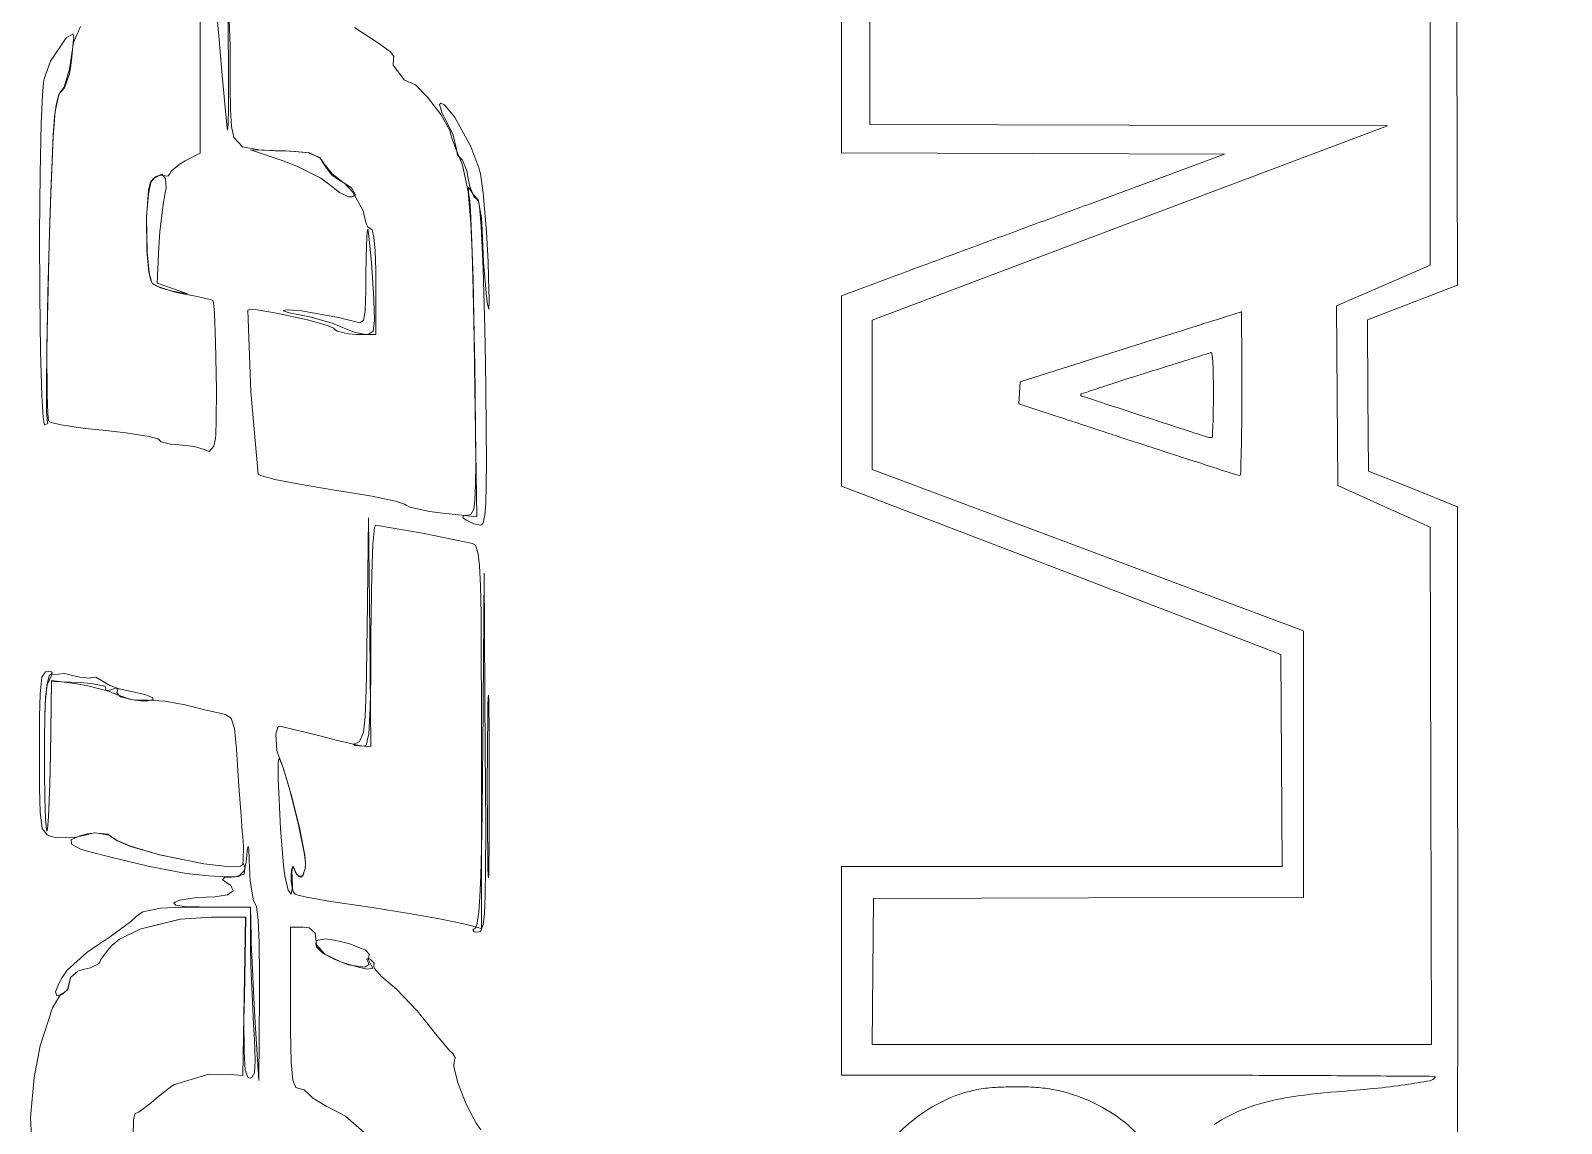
# Model space of a CAD drawing. Header units: millimetres. Extents: x 0 to 610, y 0 to 514.
# Drawn here: x 556.47 to 585.91, y 302.71 to 323.72 of the extents above; entities that cross this region are included whole.
import ezdxf

# ---------------------------------------------------------------- set-up
doc = ezdxf.new("R2010")
doc.units = ezdxf.units.MM
doc.header["$LTSCALE"] = 0.05
doc.layers.get('0').update_dxf_attribs({"plot": 0})
doc.layers.add('ETCH', color=5, linetype='Continuous', lineweight=0)

# ---------------------------------------------------------------- blocks, each defined once
blk = doc.blocks.new('ImageToStl.com_thorlabs')
for points in [[(1384.332202, 266), (1319.01176, 266), (1318.75588, 185.145414), (1318.5, 104.290827), (1297.072571, 162.395414, 0.000072), (1288.249854, 186.30928, 0.000073), (1279.459331, 210.11459, 0.000071), (1271.803826, 230.827824, 0.0003), (1267.202186, 243.25), (1258.759229, 266), (1218.629615, 265.995579), (1178.5, 265.991158), (1142.968046, 173.245579), (1107.436092, 80.5), (1062.718046, 80.239705), (1018, 79.97941), (1018, 172.989705), (1018, 266), (974, 266), (930, 266), (930, 140.440983, -0.00062), (929.940342, 92.330218, -0.001041), (929.755995, 51.915731, -0.000051), (929.51092, 15.58425, -0.585085), (929.169344, 15.395339, -0.213433), (927.682906, 17.583676, -0.00733), (925.979841, 28.040334, -0.012069), (924.367633, 41.118754, -0.006866), (923.017916, 57, 0.024435), (920.407686, 78.66344, 0.046453), (915.870394, 95.609567, 0.057801), (909.210643, 108.722591, 0.075139)], [(902.810376, 138.711175, 0.055434), (912.510229, 149.644891, 0.054084), (919.776764, 162.732209, 0.055003), (924.017286, 177, 0.031255), (924.91493, 184.669543, 0.017197), (925.100457, 194.11893, 0.017187), (924.643017, 203.422336, 0.036006), (923.521713, 210.575916, 0.052131), (919.642618, 221.840941, 0.045117), (913.363266, 232.657741, 0.044801), (905.191814, 242.248027, 0.049571)], [(867.313188, 6.210015, 0.000252), (900.935727, 6.026217, 0.001217), (950.704577, 5.900412, 0.000178), (1051.647442, 5.926897), (1169.794883, 6), (1177.29589, 24.75), (1184.796896, 43.5), (1216.69016, 43.763578), (1248.583423, 44.027157), (1255.926404, 24.987456), (1263.269385, 5.947754), (1369.384692, 6.22875), (1475.5, 6.509745)], [(1440.958398, 17.597856, -0.000681), (1369.124414, 17.5), (1271.748829, 17.5), (1263.124414, 37.257969), (1254.5, 57.015938), (1216.592733, 56.757969), (1178.685466, 56.5), (1169.897977, 37), (1161.110488, 17.5), (1052.055244, 17.245576), (943, 16.991153), (943, 135.010028), (943, 253.028904), (973.75, 252.764452), (1004.5, 252.5), (1004.755289, 161.75), (1005.010578, 71), (1061.255289, 71.016218), (1117.5, 71.032437), (1151.5, 162), (1185.5, 252.967563), (1217, 252.966756), (1248.5, 252.965948), (1289.5, 144.232974), (1330.5, 35.5), (1330.754424, 144.75), (1331.008847, 254), (1391.254424, 253.982671, -0.001516)]]:
    blk.add_lwpolyline(points, format="xyb")
for points in [[(1208.160676, 175.800711, 0.000531), (1198.446152, 146.197955, 0.000885), (1190.338305, 121.252944, 0.000103), (1183.184573, 99.094604, 0.078178), (1183, 97.921351, 0.40537), (1183.38987, 97.519491, 0.000897), (1192.611252, 97.256676, 0.004461), (1203.582707, 97.061616, 0.002214), (1217.5, 97, 0.000679), (1230.72701, 97.017963, 0.001134), (1241.856826, 97.073437, 0.000052), (1251.879491, 97.147176, 0.447345), (1251.970048, 97.25, 0.046729), (1251.926719, 97.450694, 0.000005), (1247.61855, 111.085938, 0.000149), (1242.853055, 126.15243, 0.00009), (1237.1985, 144), (1222.456905, 190.5), (1217.828352, 190.800711), (1213.199799, 191.101422)], [(1225.983725, 138.25, 0.000157), (1229.216377, 127.906679, 0.000244), (1232.010812, 118.990625, 0.000067), (1234.452031, 111.218507, 0.00842), (1234.774399, 110.25, -0.470372), (1234.383042, 109.598855, -0.019917), (1231.338645, 109.261189, -0.014782), (1226.265221, 109.0527, -0.002877), (1217.106989, 109, -0.003882), (1210.162007, 109.053916, -0.006451), (1204.310514, 109.220313, -0.001668), (1199.272899, 109.445479, -0.389193), (1198.971357, 109.75, -0.088496), (1199.274729, 111.92861, -0.000289), (1207.76989, 137.957859, -0.000106), (1216.48892, 164.601561, -0.32428), (1217.038662, 165, -0.322103), (1217.351954, 164.774812, -0.000414), (1219.911286, 157.142188, -0.00313), (1222.73898, 148.506649, -0.001895)]]:
    blk.add_lwpolyline(points, format="xyb", close=True)
blk = doc.blocks.new('talmolder-cropped')
for p, q in [((612.788791, 93.99104), (624.128498, 94.513776)), ((624.128498, 94.513776), (632.124856, 93.817756)), ((632.124856, 93.817756), (638.428741, 92.607449)), ((638.428741, 92.607449), (645.952564, 90.190628)), ((680.394419, 91.199086), (681.622094, 92.184518)), ((681.370242, 91.377027), (683.546837, 91.549578)), ((683.550892, 91.549578), (681.370725, 91.377027)), ((681.622094, 92.184518), (684.891125, 92.633755)), ((683.546837, 91.549578), (687.625188, 91.680242)), ((687.635642, 91.680242), (683.550892, 91.549578)), ((684.891125, 92.633755), (689.604622, 92.74552)), ((687.625188, 91.680242), (693.110592, 91.753168)), ((693.129496, 91.753168), (687.635642, 91.680242)), ((689.604622, 92.74552), (694.18322, 92.762179)), ((693.110592, 91.753168), (696.226345, 91.763027)), ((696.25, 91.763027), (693.129496, 91.753168)), ((694.18322, 92.762179), (696.975249, 92.763027)), ((696.226345, 91.763027), (699.23207, 91.759965)), ((700.236618, 91.747253), (696.25, 91.763027)), ((696.975249, 92.763027), (699.565258, 92.76092)), ((699.23207, 91.759965), (704.158251, 91.711643)), ((699.565258, 92.76092), (703.883829, 92.738393)), ((706.309178, 91.611401), (700.236618, 91.747253)), ((703.883829, 92.738393), (708.466634, 92.630439)), ((704.158251, 91.711643), (707.780107, 91.5541)), ((710.123849, 91.315005), (706.309178, 91.611401)), ((707.780107, 91.5541), (710.268884, 91.223791)), ((708.466634, 92.630439), (711.763585, 92.268609)), ((711.763585, 92.268609), (712.856425, 91.546778)), ((712.856425, 91.546778), (712.921053, 91.013027)), ((762, 91.70401), (762.178714, 91.821891)), ((762.264187, 91.119356), (762, 91.70401)), ((762.178714, 91.821891), (763.543701, 92.036788)), ((763.543701, 92.036788), (767.786478, 92.306367)), ((767.786478, 92.306367), (776.635308, 92.56561)), ((776.635308, 92.56561), (787.86625, 92.707975)), ((787.86625, 92.707975), (800.098594, 92.730877)), ((800.098594, 92.730877), (811.951628, 92.63173)), ((811.951628, 92.63173), (822.04464, 92.40795)), ((822.04464, 92.40795), (827.6288, 92.15677)), ((827.6288, 92.15677), (830.082446, 91.949022)), ((830.082446, 91.949022), (830.86381, 91.832938)), ((830.86381, 91.832938), (834.342374, 90.523175)), ((645.952564, 90.190628), (648.631424, 88.551394)), ((648.350312, 89.318332), (649.159936, 89.578354)), ((648.638374, 88.263027), (648.350312, 89.318332)), ((648.631424, 88.551394), (649, 87.819257)), ((649.159936, 89.578354), (650.803933, 88.868551)), ((650.803933, 88.868551), (652.028289, 88.248398)), ((679.775693, 89.184426), (680.067084, 90.439471)), ((679.888549, 85.866431), (679.775693, 89.184426)), ((680.067084, 90.439471), (680.394419, 91.199086)), ((681.370725, 91.377027), (681.149698, 91.279996)), ((681.149698, 91.279996), (681.370242, 91.377027)), ((681.149698, 91.279996), (681.545229, 91.178629)), ((681.547785, 91.178591), (681.149698, 91.279996)), ((681.545229, 91.178629), (683.925828, 90.973999)), ((683.947291, 90.973687), (681.547785, 91.178591)), ((683.925828, 90.973999), (690.541064, 90.705106)), ((690.617671, 90.703993), (683.947291, 90.973687)), ((690.541064, 90.705106), (696.257831, 90.584493)), ((696.383063, 90.582674), (690.617671, 90.703993)), ((696.257831, 90.584493), (710.882935, 90.372021)), ((711.133398, 90.368382), (696.383063, 90.582674)), ((712.012245, 90.832298), (710.123849, 91.315005)), ((710.268884, 91.223791), (712.252124, 90.265385)), ((710.44945, 85.315704), (711.133398, 90.368382)), ((710.882935, 90.372021), (710.691467, 84.675101)), ((712.337719, 90.513027), (712.012245, 90.832298)), ((712.252124, 90.265385), (712.528949, 87.789734)), ((712.549351, 90.129106), (712.337719, 90.513027)), ((712.852383, 90.388847), (712.549351, 90.129106)), ((712.921053, 91.013027), (712.852383, 90.388847)), ((761.255808, 83.646239), (761.98118, 88.526884)), ((761.98118, 88.526884), (762.449328, 90.419751)), ((762.899361, 91.200828), (762.264187, 91.119356)), ((762.449328, 90.419751), (762.656465, 90.819492)), ((762.656465, 90.819492), (762.902988, 90.9231)), ((763.155215, 91.252867), (762.899361, 91.200828)), ((762.902988, 90.9231), (764.195144, 91.090427)), ((764.595495, 91.325757), (763.155215, 91.252867)), ((764.195144, 91.090427), (768.038596, 91.24153)), ((768.826967, 91.359641), (764.595495, 91.325757)), ((768.038596, 91.24153), (776.460422, 91.256098)), ((777.633841, 91.271034), (768.826967, 91.359641)), ((776.460422, 91.256098), (788.288477, 91.056435)), ((789.078509, 91.03938), (777.633841, 91.271034)), ((788.288477, 91.056435), (795.356422, 90.876053)), ((795.45618, 90.87327), (789.078509, 91.03938)), ((795.356422, 90.876053), (800.035218, 90.742335)), ((800.234016, 90.737006), (795.45618, 90.87327)), ((800.035218, 90.742335), (808.046286, 90.490472)), ((808.360944, 90.483068), (800.234016, 90.737006)), ((808.046286, 90.490472), (814.415203, 90.248309)), ((814.756661, 90.24098), (808.360944, 90.483068)), ((814.415203, 90.248309), (819.325822, 90.00257)), ((819.629708, 89.995214), (814.756661, 90.24098)), ((819.325822, 90.00257), (824.35963, 89.598208)), ((823.188623, 89.730245), (819.629708, 89.995214)), ((825.641945, 89.430547), (823.188623, 89.730245)), ((824.35963, 89.598208), (827.683321, 88.922615)), ((827.705121, 88.881917), (825.641945, 89.430547)), ((827.683321, 88.922615), (828.306819, 88.496469)), ((828.306819, 88.427468), (827.705121, 88.881917)), ((828.306819, 88.496469), (829.202237, 87.867272)), ((829.085734, 87.7906), (828.306819, 88.427468)), ((834.342374, 90.523175), (839.035115, 87.414776)), ((649.60831, 87.203652), (648.638374, 88.263027)), ((649, 87.819257), (649.594844, 87.073294)), ((649.594844, 87.073294), (651.025, 86.763027)), ((651.131989, 86.763027), (649.60831, 87.203652)), ((651.025, 86.763027), (651.986458, 86.59636)), ((652.028439, 86.587063), (651.131989, 86.763027)), ((651.986458, 86.59636), (653.2625, 85.138027)), ((652.028289, 88.248398), (653.452936, 87.207739)), ((653.268078, 85.110136), (652.028439, 86.587063)), ((653.452936, 87.207739), (656.954071, 83.344848)), ((677.56601, 84.563431), (678.511702, 86.360229)), ((678.511702, 86.360229), (679.420114, 86.415137)), ((679.420114, 86.415137), (680.227542, 84.724305)), ((680.286673, 83.983506), (679.888549, 85.866431)), ((712.038021, 85.895599), (711.749436, 84.694248)), ((712.528949, 87.789734), (712.038021, 85.895599)), ((831.852726, 86.754109), (829.085734, 87.7906)), ((829.202237, 87.867272), (832.755506, 86.767912)), ((833.5, 86.482147), (831.852726, 86.754109)), ((832.755506, 86.767912), (835, 86.425641)), ((835.169691, 86.320204), (833.5, 86.482147)), ((835, 86.425641), (838.072, 85.979181)), ((838.08805, 86.026615), (835.169691, 86.320204)), ((838.072, 85.979181), (841.281121, 84.565612)), ((838.977273, 85.93113), (838.08805, 86.026615)), ((839.810539, 86.037007), (838.977273, 85.93113)), ((839.035115, 87.414776), (839.810539, 86.037007)), ((653.2625, 85.138027), (653.65, 83.763027)), ((653.65, 83.763027), (653.268078, 85.110136)), ((653.65, 83.763027), (653.948425, 82.598183)), ((653.948425, 82.598183), (653.65, 83.763027)), ((653.948425, 82.598183), (654.710105, 80.999745)), ((654.710105, 80.999745), (653.948425, 82.598183)), ((656.954071, 83.344848), (658.599335, 80.998398)), ((675.884372, 78.309118), (677.09909, 83.013027)), ((677.09909, 83.013027), (677.56601, 84.563431)), ((680.227542, 84.724305), (680.573481, 83.223033)), ((680.787755, 81.804065), (680.286673, 83.983506)), ((680.573481, 83.223033), (680.791849, 81.503292)), ((708.973615, 79.009866), (710.074778, 83.140771)), ((710.544725, 82.497321), (709.953773, 79.764064)), ((710.074778, 83.140771), (710.44945, 85.315704)), ((710.691467, 84.675101), (710.544725, 82.497321)), ((711.749436, 84.694248), (711.587393, 82.811751)), ((711.587393, 82.811751), (711.733894, 82.362466)), ((711.733894, 82.362466), (711.77641, 81.555493)), ((760.843546, 79.569889), (761.255808, 83.646239)), ((654.710105, 80.999745), (655.079545, 80.763027)), ((655.079545, 80.763027), (654.710105, 80.999745)), ((655.079545, 80.763027), (655.599662, 80.565008)), ((655.599662, 80.565008), (655.079545, 80.763027)), ((655.599662, 80.565008), (657.378773, 79.227888)), ((657.378773, 79.227888), (655.599662, 80.565008)), ((658.599335, 80.998398), (660.161773, 78.630301)), ((680.791849, 81.503292), (680.357031, 78.946737)), ((680.547615, 79.124422), (680.787755, 81.804065)), ((709.273943, 79.616186), (709.134772, 78.99898)), ((709.580061, 79.534649), (709.273943, 79.616186)), ((709.953773, 79.764064), (709.580061, 79.534649)), ((711.104732, 80.389221), (710.135386, 78.767365)), ((711.77641, 81.555493), (711.104732, 80.389221)), ((760.427816, 75.541626), (760.843546, 79.569889)), ((657.378773, 79.227888), (658.418641, 78.253477)), ((658.418641, 78.253477), (657.378773, 79.227888)), ((658.418641, 78.253477), (659.614434, 76.796533)), ((659.615253, 76.795597), (658.418641, 78.253477)), ((659.614434, 76.796533), (661.647835, 72.778297)), ((661.64909, 72.775392), (659.615253, 76.795597)), ((660.161773, 78.630301), (663.103628, 74.621246)), ((674.125898, 71.096481), (675.884372, 78.309118)), ((679.17204, 77.209119), (678.073621, 74.600247)), ((678.114569, 74.651383), (679.235622, 77.280149)), ((679.678366, 77.960119), (679.17204, 77.209119)), ((679.235622, 77.280149), (679.754411, 78.044147)), ((680.357031, 78.946737), (679.678366, 77.960119)), ((679.754411, 78.044147), (680.547615, 79.124422)), ((707.864326, 76.589152), (707.178821, 73.734292)), ((707.406183, 74.857651), (708.382751, 77.562687)), ((708.625508, 77.325896), (707.864326, 76.589152)), ((708.382751, 77.562687), (708.973615, 79.009866)), ((709.060542, 77.22561), (708.625508, 77.325896)), ((709.462231, 76.865055), (708.998117, 74.753251)), ((709.365035, 77.140492), (709.060542, 77.22561)), ((709.134772, 78.99898), (709.318607, 78.375134)), ((709.318607, 78.375134), (709.502449, 77.752587)), ((709.502449, 77.752587), (709.365035, 77.140492)), ((710.135386, 78.767365), (709.462231, 76.865055)), ((623.671054, 74.008908), (620.429755, 74.092368)), ((624.838533, 73.756056), (623.671054, 74.008908)), ((625, 73.562753), (624.838533, 73.756056)), ((625.27426, 72.909764), (625, 73.562753)), ((663.103628, 74.621246), (664.120705, 73.474072)), ((664.120705, 73.474072), (665.091576, 72.171929)), ((678.073621, 74.600247), (676.392967, 68.805182)), ((676.406605, 68.837391), (678.114569, 74.651383)), ((707, 72.14602), (707.406183, 74.857651)), ((707.178821, 73.734292), (707.16915, 71.1262)), ((708.998117, 74.753251), (708.53136, 72.62772)), ((759.686494, 70.882188), (760.427816, 75.541626)), ((627.126191, 70.450046), (625.27426, 72.909764)), ((628.475766, 68.946273), (627.126191, 70.450046)), ((661.647835, 72.778297), (663.596142, 64.718253)), ((663.596544, 64.707668), (661.64909, 72.775392)), ((665.091576, 72.171929), (665.828649, 68.623987)), ((672.721332, 63.561413), (674.125898, 71.096481)), ((707.16915, 71.1262), (706.990675, 67.762425)), ((707.036441, 71.161175), (707, 72.14602)), ((707.295792, 70.104119), (707.036441, 71.161175)), ((707.732261, 70.241413), (707.295792, 70.104119)), ((708.260042, 71.546068), (707.732261, 70.241413)), ((708.53136, 72.62772), (708.260042, 71.546068)), ((759.202648, 69.207018), (759.686494, 70.882188)), ((789.266503, 68.675527), (790.118757, 70.263027)), ((790.062941, 70.22789), (789.581127, 69.400772)), ((790.488572, 70.472421), (790.062941, 70.22789)), ((790.118757, 70.263027), (790.576027, 70.538141)), ((792.227195, 70.884425), (790.488572, 70.472421)), ((790.576027, 70.538141), (792.387869, 70.98365)), ((796.415799, 71.29727), (792.227195, 70.884425)), ((792.387869, 70.98365), (796.69132, 71.386874)), ((803.165529, 71.429725), (796.415799, 71.29727)), ((796.69132, 71.386874), (803.548012, 71.420685)), ((808.752355, 71.035511), (803.165529, 71.429725)), ((803.548012, 71.420685), (807.995271, 71.060612)), ((807.995271, 71.060612), (809.971465, 70.633783)), ((810.259367, 70.624218), (808.752355, 71.035511)), ((809.971465, 70.633783), (810.531455, 70.363685)), ((810.958478, 70.116378), (810.259367, 70.624218)), ((810.531455, 70.363685), (811.349572, 69.639974)), ((811.674898, 68.822232), (810.958478, 70.116378)), ((630.665338, 66.049551), (628.475766, 68.946273)), ((665.828649, 68.623987), (665.985091, 64.253311)), ((674.59052, 60.060187), (676.406605, 68.837391)), ((676.392967, 68.805182), (674.598334, 60.04498)), ((706.990675, 67.762425), (706.251431, 63.745343)), ((758.068488, 66.379693), (758.602364, 68.510943)), ((758.602364, 68.510943), (758.986683, 68.929693)), ((758.986683, 68.929693), (759.202648, 69.207018)), ((789.581127, 69.400772), (788.486123, 65.978129)), ((788.58975, 66.263027), (789.266503, 68.675527)), ((790.162047, 69.319248), (789.10001, 66.291137)), ((797.331023, 68.964795), (790.162047, 69.319248)), ((800.370428, 68.760817), (797.331023, 68.964795)), ((805.917602, 68.123929), (800.370428, 68.760817)), ((807.742142, 67.769462), (805.917602, 68.123929)), ((809.06586, 67.515989), (807.742142, 67.769462)), ((811.014483, 67.631628), (809.06586, 67.515989)), ((811.84876, 68.407553), (811.014483, 67.631628)), ((811.349572, 69.639974), (811.84876, 68.407553)), ((811.500196, 67.181123), (811.608944, 68.186335)), ((812.005705, 66.763027), (811.500196, 67.181123)), ((811.608944, 68.186335), (811.674898, 68.822232)), ((632.759686, 59.043405), (630.665338, 66.049551)), ((663.596142, 64.718253), (664, 58.556133)), ((664, 58.533779), (663.596544, 64.707668)), ((665.985091, 64.253311), (666, 61.224072)), ((666.155054, 63.924897), (666.397116, 65.584228)), ((666.397116, 65.584228), (666.765971, 66.003941)), ((666.765971, 66.003941), (667, 65.763027)), ((667, 65.763027), (667.377598, 64.810457)), ((667.377598, 64.810457), (667.902252, 61.511824)), ((757.692519, 61.899485), (757.984687, 64.929693)), ((757.984687, 64.929693), (758.068488, 66.379693)), ((788.486123, 65.978129), (788.007801, 63.804161)), ((789.10001, 66.291137), (788.037974, 63.263027)), ((788.037974, 63.263027), (788.58975, 66.263027)), ((812.494241, 66.526308), (812.005705, 66.763027)), ((813.823232, 64.92787), (812.494241, 66.526308)), ((814.5, 63.763027), (813.823232, 64.92787)), ((666, 61.224072), (666, 50.763027)), ((666.015313, 59.013027), (666.033209, 60.980879)), ((666.033209, 60.980879), (666.155054, 63.924897)), ((667.902252, 61.511824), (667.984687, 59.572044)), ((672.261513, 59.013027), (672.721332, 63.561413)), ((706.251431, 63.745343), (705.285167, 59.799407)), ((757.011576, 59.763027), (757.692519, 61.899485)), ((787.591837, 61.696079), (786.917902, 58.718333)), ((788.007801, 63.804161), (787.591837, 61.696079)), ((816.05136, 60.763027), (814.5, 63.763027)), ((632.715566, 54.763027), (632.759686, 59.043405)), ((664, 58.556133), (664, 51.712241)), ((664, 51.667533), (664, 58.533779)), ((666, 50.763027), (666.015313, 59.013027)), ((667.984687, 59.572044), (668.048179, 57.817027)), ((672.102771, 56.789646), (672.261513, 59.013027)), ((673.999732, 54.764228), (674.59052, 60.060187)), ((674.598334, 60.04498), (674.010279, 54.765716)), ((705.285167, 59.799407), (704.56088, 56.606685)), ((756.68224, 59.000401), (757.011576, 59.763027)), ((757.731855, 58.054741), (756.68224, 59.000401)), ((759.276889, 57.72207), (757.731855, 58.054741)), ((784.208452, 57.931046), (778.509184, 57.700058)), ((786.358511, 58.116655), (784.208452, 57.931046)), ((786.742938, 58.215428), (786.358511, 58.116655)), ((786.917902, 58.718333), (786.742938, 58.215428)), ((832.889756, 60.763027), (816.05136, 60.763027)), ((849.728152, 60.763027), (832.889756, 60.763027)), ((668.048179, 57.817027), (668.486891, 55.300285)), ((668.486891, 55.300285), (669.270675, 54.206412)), ((670.314854, 54.653585), (670.908131, 55.491994)), ((670.908131, 55.491994), (671.447058, 56.323178)), ((671.447058, 56.323178), (671.918218, 55.914157)), ((671.918218, 55.914157), (671.969591, 54.570525)), ((672.005822, 53.797986), (672.102771, 56.789646)), ((704.354497, 55.744315), (703.579734, 54.586736)), ((704.56088, 56.606685), (704.354497, 55.744315)), ((760.041765, 57.643941), (759.276889, 57.72207)), ((762.800543, 57.546507), (760.041765, 57.643941)), ((769.032439, 57.529833), (762.800543, 57.546507)), ((778.509184, 57.700058), (769.032439, 57.529833)), ((820.618412, 55.286273), (821, 55.352752)), ((821.746208, 55.182625), (820.618412, 55.286273)), ((821, 55.352752), (825.152183, 55.758374)), ((825.060301, 55.123983), (821.746208, 55.182625)), ((830.158694, 55.117459), (825.060301, 55.123983)), ((825.152183, 55.758374), (832.251539, 56.435113)), ((833.251378, 55.135965), (830.158694, 55.117459)), ((832.251539, 56.435113), (837.882781, 56.940946)), ((849.002756, 55.263027), (833.251378, 55.135965)), ((837.497317, 54.814333), (844.211336, 55.050352)), ((837.882781, 56.940946), (842.21219, 57.285993)), ((632.5, 52.263027), (632.715566, 54.763027)), ((648.25, 51.987634), (632.5, 52.263027)), ((633.579725, 51.783512), (637.134334, 52.028828)), ((637.134334, 52.028828), (643.520768, 52.035802)), ((643.520768, 52.035802), (647.998615, 51.96528)), ((647.998615, 51.96528), (664, 51.667533)), ((664, 51.712241), (648.25, 51.987634)), ((669.270675, 54.206412), (670.314854, 54.653585)), ((671.969591, 54.570525), (672.10951, 53.111429)), ((672.590373, 51.995229), (672.005822, 53.797986)), ((672.10951, 53.111429), (673.213851, 51.978365)), ((673.605662, 51.841974), (672.590373, 51.995229)), ((673.213851, 51.978365), (674.96369, 51.626892)), ((674.257134, 51.907571), (673.605662, 51.841974)), ((674.15545, 52.727499), (673.999732, 54.764228)), ((674.010279, 54.765716), (674.160543, 52.746331)), ((674.434644, 52.333525), (674.15545, 52.727499)), ((674.160543, 52.746331), (674.434644, 52.363759)), ((674.698827, 52.185584), (674.257134, 51.907571)), ((674.434644, 52.363759), (674.698827, 52.185584)), ((675.20338, 52.182312), (674.434644, 52.333525)), ((678.168671, 52.149525), (675.20338, 52.182312)), ((680, 52.271988), (678.168671, 52.149525)), ((681.103045, 52.367585), (680, 52.271988)), ((684.183259, 52.610227), (681.103045, 52.367585)), ((690.111905, 53.03852), (684.183259, 52.610227)), ((694.254455, 53.316934), (690.111905, 53.03852)), ((697.416188, 53.529646), (694.254455, 53.316934)), ((701.568492, 53.944759), (697.416188, 53.529646)), ((703.579734, 54.586736), (701.568492, 53.944759)), ((816.689919, 49.09184), (817.343804, 52.348438)), ((817.343804, 52.348438), (819.166348, 54.041039)), ((819.166348, 54.041039), (821.384202, 54.551523)), ((821.384202, 54.551523), (824.651817, 54.743354)), ((824.651817, 54.743354), (829.181334, 54.767115)), ((829.181334, 54.767115), (831.9856, 54.763027)), ((831.9856, 54.763027), (837.497317, 54.814333)), ((631.5, 49.108817), (643, 49.804362)), ((648.690983, 48.935922), (631.5, 49.108817)), ((631.998615, 50.86106), (632.144316, 51.250671)), ((632.096599, 50.474992), (631.998615, 50.86106)), ((633.055084, 49.974196), (632.096599, 50.474992)), ((632.144316, 51.250671), (633.579725, 51.783512)), ((635.424009, 49.807479), (633.055084, 49.974196)), ((639.675873, 49.941588), (635.424009, 49.807479)), ((642.655563, 50.11106), (639.675873, 49.941588)), ((647.293534, 50.364207), (642.655563, 50.11106)), ((643, 49.804362), (647.918945, 50.08481)), ((654.288475, 50.651288), (647.293534, 50.364207)), ((647.918945, 50.08481), (655.069946, 50.438835)), ((652.47651, 48.9157), (648.690983, 48.935922)), ((658.872401, 48.988707), (652.47651, 48.9157)), ((658.163617, 50.74972), (654.288475, 50.651288)), ((655.069946, 50.438835), (658.860229, 50.590843)), ((659.655563, 50.763027), (658.163617, 50.74972)), ((658.860229, 50.590843), (660.25, 50.631467)), ((663.48612, 49.202983), (658.872401, 48.988707)), ((666, 50.763027), (659.655563, 50.763027)), ((660.25, 50.631467), (666, 50.763027)), ((666.059324, 49.546528), (663.48612, 49.202983)), ((666.5, 49.763027), (666.059324, 49.546528)), ((667.267931, 50.165093), (666.5, 49.763027)), ((671.162267, 50.790992), (667.267931, 50.165093)), ((673.809017, 50.937734), (671.162267, 50.790992)), ((675.439886, 50.986785), (673.809017, 50.937734)), ((674.96369, 51.626892), (676.25, 51.495232)), ((677.538838, 51.096538), (675.439886, 50.986785)), ((676.25, 51.495232), (677.233619, 51.396457)), ((677.233619, 51.396457), (678.122652, 51.229876)), ((678.122652, 51.229876), (677.538838, 51.096538)), ((751.892625, 48.69713), (752.161198, 49.223059)), ((752.161198, 49.223059), (768.535828, 50.648143)), ((768.535828, 50.648143), (784.810119, 51.286241)), ((784.84747, 49.416104), (784.234792, 45.534964)), ((784.810119, 51.286241), (784.911578, 50.962536)), ((784.911578, 50.962536), (784.84747, 49.416104)), ((814.529862, 44.247249), (816.712506, 50.732973)), ((816.712506, 50.732973), (816.49009, 43.998)), ((816.549679, 45.800915), (816.689919, 49.09184)), ((750.17641, 40.978295), (751.143959, 45.865062)), ((751.143959, 45.865062), (751.892625, 48.69713)), ((816.488711, 43.763027), (816.549679, 45.800915)), ((635.087537, 42.622299), (641.490524, 42.7502)), ((641.490524, 42.7502), (646, 42.763027)), ((646, 42.763027), (662, 42.763027)), ((662, 42.763027), (662, 40.263027)), ((668.553869, 42.649083), (669.394536, 43.243436)), ((669.394536, 43.243436), (672.221793, 43.891357)), ((672.221793, 43.891357), (674.265763, 44.154361)), ((674.265763, 44.154361), (681.677746, 44.775885)), ((681.677746, 44.775885), (691.585015, 45.241937)), ((689.33422, 42.910496), (682.400909, 41.179756)), ((688.407632, 42.610198), (693.736207, 44.207485)), ((693.523444, 44.136199), (689.33422, 42.910496)), ((691.585015, 45.241937), (694.624577, 45.212342)), ((695.184531, 44.756521), (693.523444, 44.136199)), ((693.736207, 44.207485), (695.236431, 44.826156)), ((694.624577, 45.212342), (695.512925, 45.078794)), ((695.545472, 44.975166), (695.184531, 44.756521)), ((695.236431, 44.826156), (697.195145, 45.488304)), ((695.512925, 45.078794), (695.545472, 44.975166)), ((697.195145, 45.488304), (700.423656, 45.702127)), ((700.423656, 45.702127), (701.797063, 45.307929)), ((701.844045, 44.041467), (700.79096, 39.645764)), ((701.797063, 45.307929), (702, 44.945398)), ((702, 44.945398), (701.844045, 44.041467)), ((784.234792, 45.534964), (782.876661, 39.366315)), ((783.884592, 40.966257), (784.265667, 43.019087)), ((784.265667, 43.019087), (784.672774, 44.26759)), ((784.672774, 44.26759), (784.822928, 43.852123)), ((784.858651, 43.263027), (784.704585, 40.617779)), ((784.822928, 43.852123), (784.858651, 43.263027)), ((813.495522, 41.530061), (814.529862, 44.247249)), ((816.49009, 43.998), (816.408359, 41.999555)), ((816.409359, 41.785216), (816.488711, 43.763027)), ((628.721443, 39.062717), (629.624424, 40.053527)), ((629.624424, 40.053527), (630, 41.312717)), ((630, 41.312717), (630.141503, 41.721475)), ((630.141503, 41.721475), (631.552522, 42.30187)), ((631.552522, 42.30187), (635.087537, 42.622299)), ((662, 40.263027), (661.891783, 39.051155)), ((668.007715, 39.607119), (668.430211, 41.48822)), ((668.430211, 41.48822), (668.570824, 41.877622)), ((670.066613, 42.36764), (668.553869, 42.649083)), ((668.570824, 41.877622), (669.035084, 42.212255)), ((669.035084, 42.212255), (671.02684, 42.622203)), ((671.820146, 42.425304), (670.066613, 42.36764)), ((671.02684, 42.622203), (672.309017, 42.647025)), ((673.110878, 42.478608), (671.820146, 42.425304)), ((672, 40.689703), (672.514062, 41.49886)), ((672.216992, 40.331551), (672, 40.689703)), ((672.888921, 41.771042), (672.063667, 41.031305)), ((672.063667, 41.031305), (672.355632, 40.307368)), ((673.682227, 39.849014), (672.216992, 40.331551)), ((672.309017, 42.647025), (673.40993, 42.565899)), ((672.355632, 40.307368), (673.670432, 39.83326)), ((672.514062, 41.49886), (673.75, 42.14299)), ((673.75, 42.073701), (672.888921, 41.771042)), ((674.139129, 42.328187), (673.110878, 42.478608)), ((673.40993, 42.565899), (674.177704, 42.260424)), ((673.670432, 39.83326), (674.681901, 39.763027)), ((674.75, 39.78406), (673.682227, 39.849014)), ((673.75, 42.14299), (674.139129, 42.328187)), ((674.177704, 42.260424), (673.75, 42.073701)), ((674.681901, 39.763027), (676.343842, 39.923281)), ((676.471244, 39.97378), (674.75, 39.78406)), ((676.343842, 39.923281), (681.857237, 40.996661)), ((682.400909, 41.179756), (676.471244, 39.97378)), ((681.857237, 40.996661), (688.407632, 42.610198)), ((700.79096, 39.645764), (700.023536, 36.695398)), ((749.065749, 34.419525), (750.17641, 40.978295)), ((784.704585, 40.617779), (783.378869, 33.217399)), ((783.423804, 38.68051), (783.884592, 40.966257)), ((811.070814, 36.731296), (813.495522, 41.530061)), ((816.137106, 39.019075), (816.409359, 41.785216)), ((816.408359, 41.999555), (816.137541, 39.163416)), ((626.375252, 35.676257), (628.074274, 38.410403)), ((628.074274, 38.410403), (628.721443, 39.062717)), ((658.528209, 37.568334), (656.58747, 35.853727)), ((656.845527, 36.31221), (658.110609, 37.592301)), ((658.110609, 37.592301), (658.705828, 37.763027)), ((659.685212, 37.763027), (658.528209, 37.568334)), ((658.705828, 37.763027), (659.333488, 37.57842)), ((659.333488, 37.57842), (659.668629, 35.802956)), ((660.807302, 37.879903), (659.685212, 37.763027)), ((661.891783, 39.051155), (660.807302, 37.879903)), ((667.146974, 34.721864), (668.007715, 39.607119)), ((700.023536, 36.695398), (699.254255, 33.710915)), ((782.876661, 39.366315), (781.80459, 35.595305)), ((782.154061, 34.311267), (783.423804, 38.68051)), ((809.97909, 35.240769), (811.070814, 36.731296)), ((813.697204, 35.986764), (815.092278, 36.861411)), ((815.177149, 36.921574), (813.945172, 36.076753)), ((815.092278, 36.861411), (816.137106, 39.019075)), ((816.137541, 39.163416), (815.177149, 36.921574)), ((624.416548, 31.857749), (625.532662, 33.931183)), ((625.532662, 33.931183), (626.375252, 35.676257)), ((655.685212, 34.2291), (654.531006, 31.268428)), ((654.992307, 32.474044), (656.845527, 36.31221)), ((656.58747, 35.853727), (655.685212, 34.2291)), ((659.413688, 34.013027), (658.707396, 30.9937)), ((659.668629, 35.802956), (659.413688, 34.013027)), ((666.519952, 30.627622), (667.146974, 34.721864)), ((699.254255, 33.710915), (698.18863, 29.084839)), ((748.48043, 30.632732), (749.065749, 34.419525)), ((780.988785, 33.929693), (780.604858, 33.491217)), ((781.215463, 34.174734), (780.988785, 33.929693)), ((781.80459, 35.595305), (781.215463, 34.174734)), ((781.501494, 32.765917), (782.154061, 34.311267)), ((808.242856, 33.026177), (809.97909, 35.240769)), ((811.910318, 34.485853), (810.279398, 32.326753)), ((810.506607, 32.783842), (811.696087, 34.519447)), ((811.696087, 34.519447), (813.697204, 35.986764)), ((813.945172, 36.076753), (811.910318, 34.485853)), ((621.181763, 28.113596), (624.416548, 31.857749)), ((653.966103, 28.969912), (654.992307, 32.474044)), ((654.531006, 31.268428), (654.045429, 27.977527)), ((658.707396, 30.9937), (657.417867, 27.822706)), ((665.915229, 26.54501), (666.519952, 30.627622)), ((747.807874, 26.591798), (748.48043, 30.632732)), ((780.078021, 31.226764), (780, 29.679693)), ((780.604858, 33.491217), (780.078021, 31.226764)), ((780.441064, 30.111708), (781.501494, 32.765917)), ((783.378869, 33.217399), (782.395453, 29.513027)), ((807.358052, 30.492839), (807.393964, 31.241519)), ((807.768481, 29.807007), (807.358052, 30.492839)), ((807.393964, 31.241519), (808.242856, 33.026177)), ((809.162803, 30.646497), (807.768481, 29.807007)), ((808.321269, 30.346578), (810.08359, 32.013655)), ((810.279398, 32.326753), (809.162803, 30.646497)), ((810.08359, 32.013655), (810.506607, 32.783842)), ((653.64691, 27.416383), (653.966103, 28.969912)), ((654.045429, 27.977527), (654.600702, 27.178271)), ((655.154508, 27.358518), (655.596039, 27.581299)), ((655.596039, 27.581299), (655.799081, 27.323596)), ((657.417867, 27.822706), (656.60349, 27.045415)), ((698, 26.763027), (698.116001, 29.013027)), ((698.18863, 29.084839), (698.023536, 28.013027)), ((698.023536, 28.013027), (698.267586, 27.682877)), ((698.116001, 29.013027), (698.194028, 29.975746)), ((698.194028, 29.975746), (698.467241, 30.224629)), ((698.267586, 27.682877), (700.500906, 27.194398)), ((698.467241, 30.224629), (698.685677, 29.531972)), ((698.685677, 29.531972), (698.953739, 29.0067)), ((698.953739, 29.0067), (700.741736, 28.274149)), ((700.741736, 28.274149), (703.921074, 27.93667)), ((703.921074, 27.93667), (707.26982, 27.78103)), ((707.26982, 27.78103), (711.822049, 27.661218)), ((711.822049, 27.661218), (717.766448, 27.560395)), ((717.766448, 27.560395), (721.319676, 27.511841)), ((721.319676, 27.511841), (743.5, 27.222764)), ((780, 27.807667), (780.441064, 30.111708)), ((780, 29.679693), (780, 25.763027)), ((780.035066, 27.152778), (780, 27.807667)), ((782.395453, 29.513027), (782.292035, 28.983301)), ((782.292035, 28.983301), (782.774954, 28.263606)), ((782.774954, 28.263606), (784.690896, 27.899312)), ((784.690896, 27.899312), (788.655885, 27.773289)), ((788.655885, 27.773289), (791.599279, 27.763027)), ((791.599279, 27.763027), (795.345952, 27.734528)), ((795.345952, 27.734528), (799.480923, 27.603429)), ((799.480923, 27.603429), (800.801693, 27.474411)), ((800.801693, 27.474411), (800.916667, 27.40186)), ((801, 26.763027), (801.395494, 27.469277)), ((801.395494, 27.469277), (802.346362, 27.763027)), ((802.346362, 27.763027), (804.600752, 28.275962)), ((804.600752, 28.275962), (808.321269, 30.346578)), ((841.082897, 30.056663), (837.969939, 25.252324)), ((652.156481, 24.59867), (651.102721, 23.320059)), ((653.834768, 26.120942), (652.156481, 24.59867)), ((653.867325, 26.360491), (653.64691, 27.416383)), ((654.252585, 26.177108), (653.834768, 26.120942)), ((654.437596, 26.711236), (653.867325, 26.360491)), ((654.860682, 26.149368), (654.252585, 26.177108)), ((655.487367, 27.272323), (654.437596, 26.711236)), ((654.600702, 27.178271), (655.154508, 27.358518)), ((655.554373, 26.851004), (654.860682, 26.149368)), ((656.260989, 27.168704), (655.487367, 27.272323)), ((655.799081, 27.323596), (655.554373, 26.851004)), ((656.60349, 27.045415), (656.260989, 27.168704)), ((664.750258, 19.17903), (665.915229, 26.54501)), ((720.75, 26.992895), (698, 26.763027)), ((700.500906, 27.194398), (705.594807, 26.904662)), ((705.594807, 26.904662), (711.677696, 26.795875)), ((711.677696, 26.795875), (716.960399, 26.766487)), ((716.960399, 26.766487), (720, 26.763027)), ((720, 26.763027), (724.441902, 26.745002)), ((743.5, 27.222764), (720.75, 26.992895)), ((724.441902, 26.745002), (732.312861, 26.611411)), ((732.312861, 26.611411), (738.250216, 26.371344)), ((738.250216, 26.371344), (741.5542, 26.053095)), ((742, 25.873495), (740.427686, 16.527515)), ((741.5542, 26.053095), (742, 25.873495)), ((746.794447, 21.854211), (747.807874, 26.591798)), ((780, 25.763027), (790.5, 25.763027)), ((780.637252, 26.326963), (780.035066, 27.152778)), ((782.663649, 26.048046), (780.637252, 26.326963)), ((786.972021, 26.197964), (782.663649, 26.048046)), ((790.25, 26.396841), (786.972021, 26.197964)), ((794.26276, 26.675335), (790.25, 26.396841)), ((790.5, 25.763027), (792.769531, 25.781256)), ((792.769531, 25.781256), (796.605469, 25.920393)), ((798.927409, 27.089944), (794.26276, 26.675335)), ((796.605469, 25.920393), (799.347656, 26.181554)), ((800.623763, 27.316168), (798.927409, 27.089944)), ((799.347656, 26.181554), (800.808594, 26.546881)), ((800.916667, 27.40186), (800.623763, 27.316168)), ((800.808594, 26.546881), (801, 26.763027)), ((837.969939, 25.252324), (836.20483, 22.870279)), ((649.658149, 21.662257), (645.340918, 17.579515)), ((651.102721, 23.320059), (649.658149, 21.662257)), ((746.233602, 20.097964), (746.794447, 21.854211)), ((833.600867, 22.335112), (830.582442, 20.092922)), ((834.942779, 22.298391), (833.600867, 22.335112)), ((835.265694, 22.206243), (834.942779, 22.298391)), ((836.20483, 22.870279), (835.265694, 22.206243)), ((663.684364, 13.105379), (664.750258, 19.17903)), ((744.748788, 15.106108), (745.607193, 19.019305)), ((745.607193, 19.019305), (746.017911, 19.774097)), ((746.017911, 19.774097), (746.233602, 20.097964)), ((830, 18.626726), (829.631505, 17.867172)), ((830.582442, 20.092922), (830, 18.626726)), ((643, 15.657434), (640.814095, 13.929312)), ((645.340918, 17.579515), (643, 15.657434)), ((740.427686, 16.527515), (738.382535, 6.513027)), ((827.211781, 15.493204), (823.722279, 12.863911)), ((829.631505, 17.867172), (827.211781, 15.493204)), ((640.814095, 13.929312), (637.543588, 11.156271)), ((662.765281, 8.596061), (663.684364, 13.105379)), ((743.712414, 5.651794), (744.406829, 12.42968)), ((744.406829, 12.42968), (744.748788, 15.106108)), ((823.722279, 12.863911), (820.571634, 11.040683)), ((822.631966, 11.844586), (823.93971, 12.568465)), ((823.93971, 12.568465), (825.734241, 13.107961)), ((826, 12.857131), (825.66297, 12.134061)), ((825.734241, 13.107961), (826, 12.857131)), ((631.061753, 9.448713), (626.818795, 7.780791)), ((634.321161, 10.262271), (631.061753, 9.448713)), ((635.141586, 10.175522), (634.321161, 10.262271)), ((636.093233, 9.981152), (635.141586, 10.175522)), ((636.861803, 10.4529), (636.093233, 9.981152)), ((637.543588, 11.156271), (636.861803, 10.4529)), ((815.651129, 9.335816), (813.666126, 8.552074)), ((815, 8.890835), (815.626265, 9.50682)), ((815.626265, 9.50682), (817.131966, 9.763027)), ((816.934727, 9.889975), (815.651129, 9.335816)), ((819.01933, 10.650411), (816.934727, 9.889975)), ((817.131966, 9.763027), (819.627027, 10.374485)), ((823.31613, 10.148494), (817.360932, 6.853933)), ((819.563582, 10.763027), (819.01933, 10.650411)), ((820.571634, 11.040683), (819.563582, 10.763027)), ((819.627027, 10.374485), (822.631966, 11.844586)), ((825.66297, 12.134061), (823.31613, 10.148494)), ((626.818795, 7.780791), (623.001724, 5.812559)), ((661.015313, 5.513027), (661.067149, 6.236088)), ((661.067149, 6.236088), (661.459005, 6.487185)), ((661.459005, 6.487185), (661.816181, 6.026212)), ((661.766737, 4.763027), (662.375711, 7.013027)), ((662.375711, 7.013027), (662.765281, 8.596061)), ((738.382535, 6.513027), (738.03817, 5.970721)), ((742.015313, 4.873786), (742.310881, 6.295562)), ((742.310881, 6.295562), (743, 7.763027)), ((743, 7.763027), (743.498962, 8.467547)), ((743.498962, 8.467547), (743.940993, 8.330723)), ((773.606207, 6.113653), (743.712414, 5.651794)), ((743.940993, 8.330723), (743.984687, 7.458233)), ((743.984687, 7.458233), (744.11264, 6.891896)), ((744.11264, 6.891896), (745.22189, 6.300182)), ((745.22189, 6.300182), (747.000295, 6.057801)), ((779.206679, 6.204485), (773.606207, 6.113653)), ((773.75, 6.081406), (779.797583, 6.180136)), ((788.730337, 6.392955), (779.206679, 6.204485)), ((779.797583, 6.180136), (790.953491, 6.427414)), ((796.267984, 6.609686), (788.730337, 6.392955)), ((790.953491, 6.427414), (799.947876, 6.712316)), ((802.120061, 6.877704), (796.267984, 6.609686)), ((799.947876, 6.712316), (804.618851, 6.929893)), ((808.394955, 7.426262), (802.120061, 6.877704)), ((804.618851, 6.929893), (806.48912, 7.068703)), ((806.48912, 7.068703), (807, 7.134615)), ((807.748903, 6.359378), (806.84733, 5.461549)), ((807, 7.134615), (808.240625, 7.326226)), ((807, 5.751209), (807.315625, 6.185372)), ((807.315625, 6.185372), (809.446875, 7.052689)), ((809, 7.111499), (807.748903, 6.359378)), ((808.240625, 7.326226), (809.30625, 7.31391)), ((813.666126, 8.552074), (808.394955, 7.426262)), ((809.30625, 7.31391), (809, 7.111499)), ((809.446875, 7.052689), (811, 7.379017)), ((811, 7.379017), (812.553125, 7.696193)), ((812.553125, 7.696193), (814.684375, 8.501709)), ((817.360932, 6.853933), (813.126294, 5.249696)), ((814.684375, 8.501709), (815, 8.890835)), ((623.001724, 5.812559), (621.693345, 4.888969)), ((661.173628, 4.968427), (661.015313, 5.513027)), ((662.55441, 4.391266), (661.173628, 4.968427)), ((699.815981, 4.763027), (661.766737, 4.763027)), ((661.816181, 6.026212), (662.438521, 5.701319)), ((662.438521, 5.701319), (665.045987, 5.303016)), ((664.731308, 4.145389), (662.55441, 4.391266)), ((668.30864, 3.993887), (664.731308, 4.145389)), ((665.045987, 5.303016), (668.063854, 5.089911)), ((668.063854, 5.089911), (672.236234, 4.913208)), ((673.625267, 3.922409), (668.30864, 3.993887)), ((671.808273, 3.365522), (672.208353, 3.420265)), ((672.639761, 3.316779), (671.808273, 3.365522)), ((672.208353, 3.420265), (673.900497, 3.479752)), ((672.236234, 4.913208), (677.675302, 4.768157)), ((674.642319, 3.275287), (672.639761, 3.316779)), ((681.020045, 3.916603), (673.625267, 3.922409)), ((673.900497, 3.479752), (675.25, 3.510884)), ((677.755447, 3.242301), (674.642319, 3.275287)), ((675.25, 3.510884), (690, 3.636948)), ((677.675302, 4.768157), (684.493231, 4.650006)), ((684.375122, 3.211513), (677.755447, 3.242301)), ((690.831833, 3.962121), (681.020045, 3.916603)), ((690, 3.205275), (684.375122, 3.211513)), ((684.493231, 4.650006), (692.802194, 4.554005)), ((690, 3.636948), (704.75, 3.510884)), ((695.624878, 3.211513), (690, 3.205275)), ((696.75, 3.99964), (690.831833, 3.962121)), ((692.802194, 4.554005), (697.550868, 4.512826)), ((702.244553, 3.242301), (695.624878, 3.211513)), ((732.5, 4.236254), (696.75, 3.99964)), ((697.550868, 4.512826), (732.5, 4.236254)), ((706.073214, 4.764806), (699.815981, 4.763027)), ((705.357681, 3.275287), (702.244553, 3.242301)), ((704.75, 3.510884), (706.099503, 3.479752)), ((707.360239, 3.316779), (705.357681, 3.275287)), ((716.469461, 4.785108), (706.073214, 4.764806)), ((706.099503, 3.479752), (707.791647, 3.420265)), ((708.191727, 3.365522), (707.360239, 3.316779)), ((707.791647, 3.420265), (708.191727, 3.365522)), ((724.338591, 4.841219), (716.469461, 4.785108)), ((730.037212, 4.94932), (724.338591, 4.841219)), ((733.921933, 5.125594), (730.037212, 4.94932)), ((736.349364, 5.386221), (733.921933, 5.125594)), ((738.03817, 5.970721), (736.349364, 5.386221)), ((742.284129, 4.483148), (742.015313, 4.873786)), ((744.019187, 4.064989), (742.284129, 4.483148)), ((746.349088, 3.890064), (744.019187, 4.064989)), ((749.845789, 3.791803), (746.349088, 3.890064)), ((747.000295, 6.057801), (749.951713, 5.921279)), ((754.704931, 3.76471), (749.845789, 3.791803)), ((749.951713, 5.921279), (754.36919, 5.877064)), ((754.36919, 5.877064), (760.54577, 5.911599)), ((761.122149, 3.803285), (754.704931, 3.76471)), ((760.54577, 5.911599), (768.774501, 6.011328)), ((769.293083, 3.902033), (761.122149, 3.803285)), ((768.774501, 6.011328), (773.75, 6.081406)), ((774.09733, 3.972253), (769.293083, 3.902033)), ((781.166668, 4.097216), (774.09733, 3.972253)), ((793.045337, 4.412809), (781.166668, 4.097216)), ((785.032032, 3.30732), (786.012798, 3.546708)), ((786.750924, 3.234025), (785.032032, 3.30732)), ((786.012798, 3.546708), (787.5, 3.729351)), ((791.219247, 3.324703), (786.750924, 3.234025)), ((787.5, 3.729351), (794.279687, 4.320424)), ((794.5, 3.430868), (791.219247, 3.324703)), ((801.523334, 4.798344), (793.045337, 4.412809)), ((794.279687, 4.320424), (800.75, 4.638816)), ((800.300981, 3.72498), (794.5, 3.430868)), ((808.14492, 4.422842), (800.300981, 3.72498)), ((800.75, 4.638816), (803.176758, 4.765019)), ((805.370538, 5.120679), (801.523334, 4.798344)), ((803.176758, 4.765019), (806.506836, 5.357715)), ((806.630549, 5.346417), (805.370538, 5.120679)), ((806.506836, 5.357715), (807, 5.751209)), ((806.84733, 5.461549), (806.630549, 5.346417)), ((811.911227, 4.972179), (808.14492, 4.422842)), ((813.126294, 5.249696), (811.911227, 4.972179))]:
    blk.add_line(p, q)

msp = doc.modelspace()

# ---------------------------------------------------------------- block references
at = {"layer": 'ETCH', "rotation": 90}
for name, p, xscale, yscale, zscale in [('talmolder-cropped', (565.602, 242.531), 0.09659915244326552, 0.09659915244326552, 0.09659915244326552), ('ImageToStl.com_thorlabs', (584.186, 261.253), 0.04557314455139743, 0.04557314455139743, 0.04557314455139743)]:
    msp.add_blockref(name, p, dxfattribs=dict(at, xscale=xscale, yscale=yscale, zscale=zscale))

doc.saveas('drawing.dxf')
